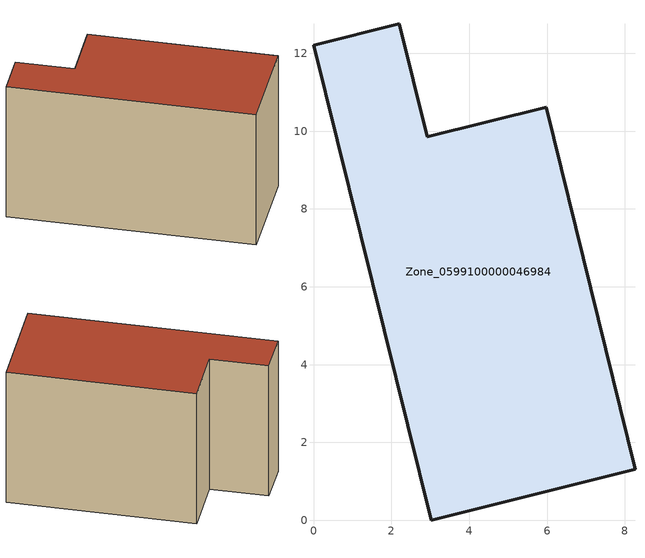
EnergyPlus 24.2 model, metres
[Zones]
Zone_0599100000046984
 floor ground (C_G): 3.03,0 0,12.21 2.2,12.76 2.93,9.85 5.98,10.61 8.26,1.31 z0
 wall outside (C_F): 0,12.21 3.03,0 8.26,1.31 5.98,10.61 2.93,9.85 2.2,12.76 0,12.21 z0:7.65
 roof outside (C_R): 5.98,10.61 2.93,9.85 2.2,12.76 0,12.21 3.03,0 8.26,1.31 z7.65
[BUILDING]
Pand.0599100000046984: North Axis=0; Terrain=City; Loads Convergence Tolerance Value=0.04; Temperature Convergence Tolerance Value=0.4; Solar Distribution=FullExterior; Maximum Number of Warmup Days=25; Minimum Number of Warmup Days=1
[Site:Location]
Rotterdam.The.Hague.AP_ZH_NLD Design_Conditions: Latitude=51.96; Longitude=4.45; Time Zone=1; Elevation=-4.5
[SITE:GROUNDTEMPERATURE:BUILDINGSURFACE]
18, 18, 18, 18, 18, 18, 18, 18, 18, 18, 18, 18
[MATERIAL] Thermal Absorptance=0.9; Solar Absorptance=0.7; Visible Absorptance=0.7
Name | Roughness | Thickness | Conductivity | Density | Specific Heat
G.TI.1975-1991 | MediumSmooth | 0.15 | 0.288461 | 540 | 1210
F.TI.1975-1991 | Rough | 0.3 | 0.230769 | 1920 | 840
R.TI.1975-1991 | MediumRough | 0.2 | 0.153846 | 1500 | 1000
[CONSTRUCTION]
C_G: G.TI.1975-1991
C_F: F.TI.1975-1991
C_R: R.TI.1975-1991
[ZONE]
Zone_0599100000046984: Type=1; Multiplier=1; Ceiling Height=Autocalculate; Volume=Autocalculate; Floor Area=autocalculate; Part of Total Floor Area=Yes
[ZONEINFILTRATION:DESIGNFLOWRATE]
Infil_Zone_0599100000046984: Zone or ZoneList or Space or SpaceList=Zone_0599100000046984; Schedule=AlwaysOn; Design Flow Rate Calculation Method=Flow/Area; Flow Rate per Floor Area=0.003; Constant Term Coefficient=1; Temperature Term Coefficient=0; Velocity Term Coefficient=0; Velocity Squared Term Coefficient=0
[HVACTEMPLATE:ZONE:IDEALLOADSAIRSYSTEM]
Zone_0599100000046984: Maximum Heating Supply Air Temperature=50; Minimum Cooling Supply Air Temperature=13; Maximum Heating Supply Air Humidity Ratio=0.0156; Minimum Cooling Supply Air Humidity Ratio=0.0077; Heating Limit=NoLimit; Cooling Limit=NoLimit; Dehumidification Control Type=ConstantSensibleHeatRatio; Cooling Sensible Heat Ratio=0.7; Dehumidification Setpoint=60; Humidification Control Type=None; Humidification Setpoint=30; Outdoor Air Method=None; Outdoor Air Flow Rate per Person=0.00944; Outdoor Air Flow Rate per Zone Floor Area=0; Outdoor Air Flow Rate per Zone=0; Demand Controlled Ventilation Type=None; Outdoor Air Economizer Type=NoEconomizer; Heat Recovery Type=None; Sensible Heat Recovery Effectiveness=0.7; Latent Heat Recovery Effectiveness=0.65
[ZONECONTROL:THERMOSTAT]
ThermostatControl_Zone_0599100000046984: Zone or ZoneList=Zone_0599100000046984; Control Type Schedule=DualSetpointControlType; Control 1=Thermostat_Zone_0599100000046984; Temperature Difference Between Cutout And Setpoint=0
[THERMOSTATSETPOINT:DUALSETPOINT]
Thermostat_Zone_0599100000046984: Heating Setpoint Temperature Schedule=HeatingSetpoint_Zone_0599100000046984; Cooling Setpoint Temperature Schedule=CoolingSetpoint_Zone_0599100000046984
[SCHEDULE:COMPACT]
HeatingSetpoint_Zone_0599100000046984: Through: 12/31, For: AllDays, Until: 24:00, 21
CoolingSetpoint_Zone_0599100000046984: Through: 12/31, For: AllDays, Until: 24:00, 24
DualSetpointControlType: Through: 12/31, For: AllDays, Until: 24:00, 4
AlwaysOn: Through: 12/31, For: AllDays, Until: 24:00, 1
